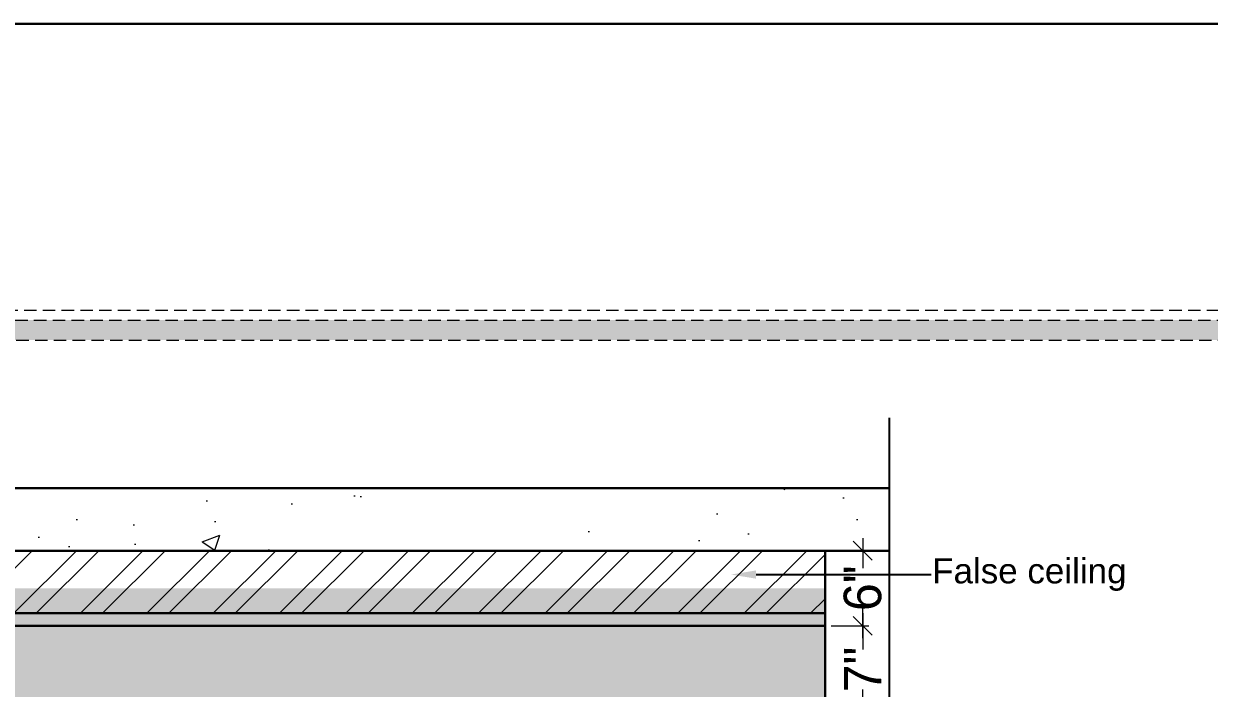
# Model space of a CAD drawing. Header units: millimetres. Extents: x 35877 to 3066687, y -650199 to -40525.
# Drawn here: x 147415.7 to 147510.4, y -178942.7 to -178889.6 of the extents above; entities that cross this region are included whole.
import ezdxf
from ezdxf import colors
from ezdxf.entities.mleader import LeaderData, LeaderLine
from ezdxf.math import Vec2, Vec3

# ---------------------------------------------------------------- set-up
doc = ezdxf.new("R2010")
doc.units = ezdxf.units.MM
doc.header["$MEASUREMENT"] = 0
doc.header["$PDMODE"] = 35
doc.linetypes.add('DASHED', pattern=[0.75, 0.5, -0.25])
doc.linetypes.add('DASHEDX2', pattern=[1.5, 1, -0.5])
doc.layers.get('Defpoints').update_dxf_attribs({"color": 220})
for name, color, linetype, lineweight in [('dim05', 1, 'Continuous', 13), ('Dimension', 10, 'DASHEDX2', 20), ('FURNITURE', 32, 'Continuous', 9), ('furniture dimensions', 1, 'DASHED', 0), ('FURNITURE-1', 252, 'Continuous', 13), ('SECTION ( SLAB PLine )', 104, 'Continuous', 30), ('wall', 7, 'Continuous', 30), ('XX~SLAB ( BEAM )~ ( DIM )', 7, 'Continuous', 9)]:
    doc.layers.add(name, color=color, linetype=linetype, lineweight=lineweight)
doc.layers.add('str coll', color=6, linetype='Continuous')
doc.styles.add('century g', font='GOTHIC.TTF')
doc.styles.get("Standard").update_dxf_attribs({"font": 'arial.ttf', "height": 6})
doc.dimstyles.new('Archana', dxfattribs={"dimtxt": 2, "dimasz": 0.75, "dimexe": 0.5, "dimexo": 0.5, "dimgap": 0, "dimtad": 0, "dimzin": 0, "dimdsep": 46, "dimlunit": 4, "dimtxsty": 'century g', "dimblk": 'OBLIQUE', "dimcen": 0, "dimdle": 1, "dimclrd": 256, "dimclre": 256, "dimclrt": 256, "dimadec": 0, "dimazin": 0, "dimtfac": 1, "dimtofl": 0, "dimtmove": 1, "dimatfit": 3, "dimfxl": 1, "dimfxlon": 1, "dimtolj": 1, "dimtzin": 0, "dimlwd": -1, "dimlwe": -1, "dimarcsym": 0})

# ---------------------------------------------------------------- blocks, each defined once
blk = doc.blocks.new('_Oblique')
at = {"layer": 'wall', "color": 0, "lineweight": -2}
blk.add_line((-0.5, -0.5), (0.5, 0.5), dxfattribs=at)
blk = doc.blocks.new('*D403')
at = {"layer": 'Defpoints', "color": 0, "linetype": 'Continuous', "lineweight": 0, "transparency": 16777216}
for p in [(147479.673, -178937.748), (147482.682, -178937.748), (147479.673, -178944.748)]:
    blk.add_point(p, dxfattribs=at)
at = {"layer": 'furniture dimensions', "color": 5, "linetype": 'Continuous', "transparency": 16777216}
for p, q in [((147482.682, -178936.748), (147482.682, -178939.644)), ((147480.173, -178937.748), (147483.182, -178937.748)), ((147482.682, -178945.748), (147482.682, -178942.852))]:
    blk.add_line(p, q, dxfattribs=at)
at = {"layer": 'furniture dimensions', "color": 5, "linetype": 'ByBlock', "transparency": 16777216}
blk.add_line((147480.173, -178944.748), (147483.182, -178944.748), dxfattribs=at)
at = {"layer": 'furniture dimensions', "color": 5, "linetype": 'Continuous', "transparency": 16777216, "xscale": 1.5, "yscale": 1.5, "zscale": 1.5}
for p, rotation in [((147482.682, -178937.748), 90), ((147482.682, -178944.748), 270)]:
    blk.add_blockref('_Oblique', p, dxfattribs=dict(at, rotation=rotation))
at = {"layer": 'furniture dimensions', "linetype": 'Continuous', "lineweight": 0, "transparency": 16777216, "insert": (147482.682, -178941.248), "char_height": 3, "attachment_point": 5, "rotation": 90, "style": 'century g'}
blk.add_mtext('\\A1;7"', dxfattribs=at)
blk = doc.blocks.new('*D440')
at = {"layer": 'Defpoints', "color": 0, "linetype": 'Continuous', "lineweight": 0, "transparency": 16777216}
for p in [(147479.673, -178931.748), (147482.682, -178931.748), (147479.673, -178937.748)]:
    blk.add_point(p, dxfattribs=at)
at = {"layer": 'furniture dimensions', "color": 5, "linetype": 'Continuous', "transparency": 16777216}
for p, q in [((147482.682, -178930.748), (147482.682, -178933.135)), ((147480.173, -178931.748), (147483.182, -178931.748)), ((147482.682, -178938.748), (147482.682, -178936.361))]:
    blk.add_line(p, q, dxfattribs=at)
at = {"layer": 'furniture dimensions', "color": 5, "linetype": 'ByBlock', "transparency": 16777216}
blk.add_line((147480.173, -178937.748), (147483.182, -178937.748), dxfattribs=at)
at = {"layer": 'furniture dimensions', "color": 5, "linetype": 'Continuous', "transparency": 16777216, "xscale": 1.5, "yscale": 1.5, "zscale": 1.5}
for p, rotation in [((147482.682, -178931.748), 90), ((147482.682, -178937.748), 270)]:
    blk.add_blockref('_Oblique', p, dxfattribs=dict(at, rotation=rotation))
at = {"layer": 'furniture dimensions', "linetype": 'Continuous', "lineweight": 0, "transparency": 16777216, "insert": (147482.682, -178934.748), "char_height": 3, "attachment_point": 5, "rotation": 90, "style": 'century g'}
blk.add_mtext('\\A1;6"', dxfattribs=at)

msp = doc.modelspace()

# ---------------------------------------------------------------- hatches: boundary and pattern name
at = {"layer": 'Dimension', "true_color": 0xd39e00, "transparency": 33554687}
h = msp.add_hatch(color=42, dxfattribs=at)
h.paths.add_polyline_path([(147327.97, -179072.443), (147554.038, -179072.443), (147554.038, -178913.319), (147327.97, -178913.319)])
h.paths.add_polyline_path([(147329.556, -179070.856), (147552.452, -179070.856), (147552.452, -178914.906), (147329.556, -178914.906)], flags=16)
at = {"layer": 'FURNITURE', "lineweight": 0, "true_color": 0xf1e8df, "transparency": 33554505}
h = msp.add_hatch(color=254, dxfattribs=at)
h.dxf.hatch_style = 1
h.paths.add_polyline_path([(147479.673, -178934.748), (147385.13, -178934.748), (147385.13, -178941.748), (147479.673, -178941.748)])
h = msp.add_hatch(color=254, dxfattribs=at)
h.dxf.hatch_style = 1
h.paths.add_polyline_path([(147479.673, -178937.748), (147385.13, -178937.748), (147385.13, -178944.748), (147479.673, -178944.748)])
at = {"layer": 'FURNITURE-1', "lineweight": 0, "true_color": 0xc7c8ca}
h = msp.add_hatch(dxfattribs=at)
h.set_pattern_fill('AR-CONC', color=9, scale=2)
h.set_pattern_definition([(50, (-287.63, 1357.98), (14.34520365, -1.2550427), [1.5, -16.5]), (355, (-287.63, 1357.98), (-2.7750267, 15.0438427), [1.2, -13.2]), (100.4514445, (-286.435, 1357.875), (11.5701769, 13.7887998), [1.2748038, -14.0228422]), (46.1842, (-287.63, 1361.98), (21.3448266, -3.3103856), [2.25, -24.75]), (96.635635, (-285.852, 1361.704), (18.693239, 19.482372), [1.9122068, -21.0342752]), (351.184164, (-287.63, 1361.98), (18.693239, 19.482372), [1.8, -19.8]), (21, (-285.63, 1360.98), (11.93814104, -8.0523778), [1.5, -16.5]), (326, (-285.63, 1360.98), (4.8663066, 14.5030009), [1.2, -13.2]), (71.451445, (-284.636, 1360.309), (16.8044475, 6.45062306), [1.2748038, -14.0228422]), (37.5, (-287.6306, 1357.9796), (0.24319711, 6.65787708), [0, -13.04, 0, -13.4, 0, -13.25]), (7.5, (-287.6306, 1357.9796), (5.26139075, 7.88823424), [0, -7.64, 0, -12.74, 0, -5.05]), (327.5, (-292.0906, 1357.9796), (10.67644872, -0.45109743), [0, -5, 0, -15.6, 0, -20.7]), (317.5, (-294.091, 1357.98), (11.6637234, 2.00209965), [0, -6.5, 0, -10.36, 0, -14.7])])
h.paths.add_polyline_path([(147484.789, -178926.748), (147370.446, -178926.748), (147370.446, -178931.748), (147484.789, -178931.748)])
at = {"layer": 'FURNITURE-1', "lineweight": 0, "transparency": 33554572}
h = msp.add_hatch(dxfattribs=at)
h.set_pattern_fill('ANSI32', color=6, scale=10)
h.set_pattern_definition([(45, (-766.706, 1771.1765), (-2.65165043, 2.65165043), []), (45, (-764.9383, 1771.1765), (-2.65165043, 2.65165043), [])])
h.paths.add_polyline_path([(147479.673, -178931.748), (147385.13, -178931.748), (147385.13, -178936.748), (147479.673, -178936.748)])

# ---------------------------------------------------------------- linework, layer by layer
at = {"layer": 'Dimension', "color": 42, "true_color": 0xd39e00, "transparency": 33554687, "elevation": 0.119}
for points in [[(147327.177, -178912.526), (147554.832, -178912.526), (147554.832, -179073.236), (147327.177, -179073.236)], [(147327.97, -178913.319), (147554.038, -178913.319), (147554.038, -179072.443), (147327.97, -179072.443)], [(147329.556, -178914.906), (147552.452, -178914.906), (147552.452, -179070.856), (147329.556, -179070.856)]]:
    msp.add_lwpolyline(points, close=True, dxfattribs=at)
at = {"layer": 'FURNITURE', "color": 3, "lineweight": 30, "transparency": 33554687}
msp.add_lwpolyline([(147302.371, -178889.62), (148535.999, -178889.62), (148535.999, -179366.596), (147302.371, -179366.596)], close=True, dxfattribs=at)
at = {"layer": 'FURNITURE', "color": 252, "lineweight": 25, "true_color": 0x939598}
msp.add_lwpolyline([(147484.789, -178921.133), (147484.789, -178988.498), (147482.867, -178989.554), (147486.984, -178989.804), (147484.789, -178990.827), (147484.789, -179061.225)], dxfattribs=at)
at = {"layer": 'SECTION ( SLAB PLine )', "color": 1}
for p, q in [((147370.446, -178926.748), (147484.789, -178926.748)), ((147370.446, -178931.748), (147484.789, -178931.748))]:
    msp.add_line(p, q, dxfattribs=at)
at = {"layer": 'str coll', "lineweight": 30, "transparency": 33554687}
for p, q in [((147385.13, -178936.748), (147479.673, -178936.748)), ((147385.13, -178937.748), (147479.673, -178937.748))]:
    msp.add_line(p, q, dxfattribs=at)
at = {"layer": 'XX~SLAB ( BEAM )~ ( DIM )', "lineweight": 30}
msp.add_line((147479.673, -178931.748), (147479.673, -179055.748), dxfattribs=at)

# ---------------------------------------------------------------- dimensions: what is measured, and where the dimension line sits
at = {"layer": 'furniture dimensions', "color": 5, "linetype": 'Continuous', "lineweight": 0}
for base, p1, p2, picture, middle in [((147482.682, -178931.748), (147479.673, -178937.748), (147479.673, -178931.748), '*D440', (147482.682, -178934.748)), ((147482.682, -178937.748), (147479.673, -178944.748), (147479.673, -178937.748), '*D403', (147482.682, -178941.248))]:
    dim = msp.add_linear_dim(base=base, p1=p1, p2=p2, angle=90, dimstyle='Archana', override={"dimtxt": 3, "dimasz": 1.5, "dimdec": 0, "dimclrd": 5, "dimclre": 5, "dimfxl": 4}, dxfattribs=at)
    dim.commit()
    dim.dimension.update_dxf_attribs({"geometry": picture, "text_midpoint": middle})

# ---------------------------------------------------------------- leaders
at = {"layer": 'dim05', "color": 1, "lineweight": 0, "transparency": 33554687}
ml = msp.add_multileader_mtext('Standard', dxfattribs=at)
ml.set_content('False ceiling', color=1)
ml.set_leader_properties(color=5)
ml.build(insert=Vec2(0, 0))
ml.multileader.update_dxf_attribs({"text_right_attachment_type": 6, "dogleg_length": 0.36, "arrow_head_size": 2})
ctx = ml.context
ctx.base_point, ctx.char_height, ctx.arrow_head_size, ctx.landing_gap_size, ctx.plane_origin = Vec3(147488.142, -178933.656), 2, 2, 0.09, Vec3(147473.01, -178930.656)
ctx.right_attachment = 6
notes = []
notes.append((ctx, [(0, (1, 1, 0), (147487.782, -178933.656), (1, 0), 0.36, [(0, [(147472.161, -178933.656)], 0, [])])]))
ctx.mtext.insert, ctx.mtext.width, ctx.mtext.flow_direction = Vec3(147488.232, -178932.362), 14.68213, 5
for ctx, leaders in notes:
    for number, flags, end, landing, length, lines in leaders:
        leader = LeaderData()
        leader.index, (leader.has_last_leader_line, leader.has_dogleg_vector, leader.attachment_direction) = number, flags
        leader.last_leader_point, leader.dogleg_vector, leader.dogleg_length = Vec3(end), Vec3(landing), length
        for number, points, colour, breaks in lines:
            line = LeaderLine()
            line.index, line.vertices, line.color, line.breaks = number, Vec3.list(points), colors.encode_raw_color(colour), breaks
            leader.lines.append(line)
        ctx.leaders.append(leader)

doc.saveas('drawing.dxf')
